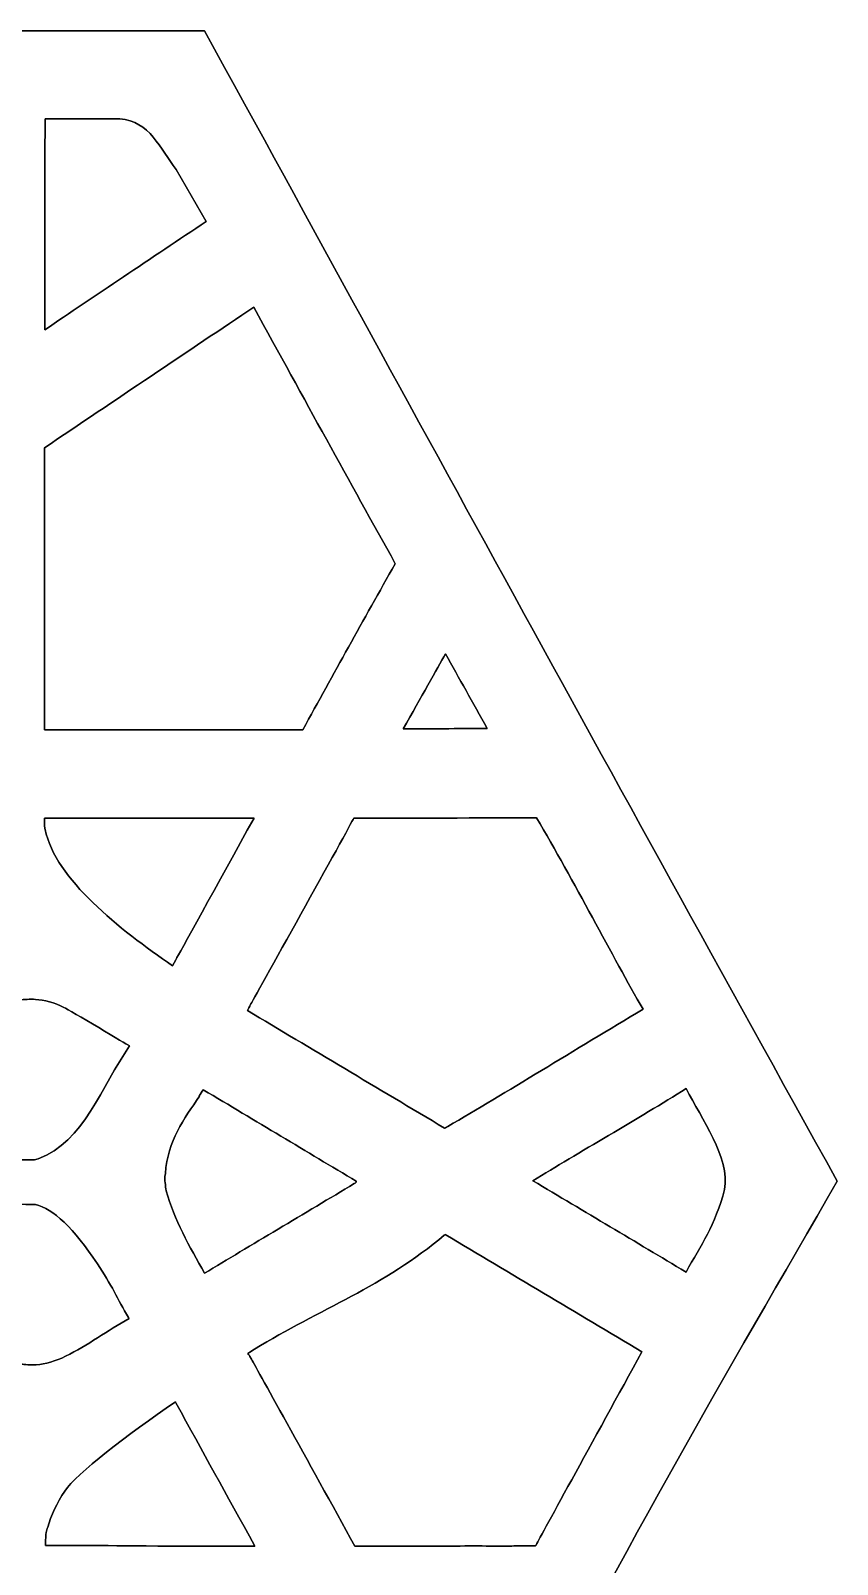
# Model space of a CAD drawing. Extents: x 6.8 to 53.1, y 2.5 to 44.2.
# Drawn here: x 38.54 to 53.13, y 16.45 to 44.19 of the extents above; entities that cross this region are included whole.
import ezdxf

# ---------------------------------------------------------------- set-up
doc = ezdxf.new("R2010")
doc.units = 0
doc.layers.add('Layer_1', color=7, linetype='CONTINUOUS')

msp = doc.modelspace()

# ---------------------------------------------------------------- linework, layer by layer
at = {"layer": 'Layer_1', "color": 1}
for p, q in [((18.271788, 44.177759), (41.684503, 44.193644)), ((41.684503, 44.193644), (18.271788, 44.177759)), ((41.684503, 44.193644), (41.684503, 44.193644)), ((40.152084, 42.597724), (38.801475, 42.596574)), ((38.801475, 42.596574), (40.152084, 42.597724)), ((41.714536, 40.740606), (41.17346, 41.682967)), ((41.17346, 41.682967), (41.714536, 40.740606)), ((42.578098, 39.193341), (42.578098, 39.193341)), ((38.793943, 38.781426), (38.793943, 38.781426)), ((46.044442, 32.920358), (46.044442, 32.920358)), ((38.787955, 31.543883), (38.787955, 31.543883)), ((43.327801, 31.54664), (43.328188, 31.547269)), ((43.328188, 31.547268), (43.327801, 31.54664)), ((45.280882, 31.560073), (45.280882, 31.560073)), ((38.787653, 29.9446), (38.787653, 29.821835)), ((38.787653, 29.821835), (38.787653, 29.9446)), ((38.787653, 29.821835), (38.790497, 29.806167)), ((38.790497, 29.806166), (38.787653, 29.821835)), ((42.580252, 29.948006), (42.580252, 29.948006)), ((47.692357, 29.951522), (47.692357, 29.951522)), ((41.107419, 27.276696), (41.164887, 27.383663)), ((41.164887, 27.383662), (41.107419, 27.276696)), ((41.107419, 27.276696), (41.107419, 27.276696)), ((41.164887, 27.383663), (41.176368, 27.40519)), ((41.176368, 27.40519), (41.164887, 27.383662)), ((41.66269, 25.033033), (41.66269, 25.033033)), ((50.395421, 25.054278), (50.395421, 25.054278)), ((46.028445, 24.33963), (46.028445, 24.33963)), ((38.611717, 23.765759), (38.297956, 23.76361)), ((38.297956, 23.76361), (38.611717, 23.765758)), ((38.611717, 23.765758), (38.672739, 23.786571)), ((38.672739, 23.78657), (38.611717, 23.765759)), ((46.03928, 22.416995), (46.03928, 22.416995)), ((41.683333, 21.714174), (41.683333, 21.714174)), ((50.395507, 21.73516), (50.395507, 21.73516)), ((41.157118, 19.389523), (41.157118, 19.389522)), ((41.157118, 19.3895), (41.157118, 19.389522)), ((41.157118, 19.389522), (41.157118, 19.389522)), ((41.157118, 19.389522), (41.157118, 19.3895)), ((41.771214, 16.774905), (41.771214, 16.774905)), ((47.178147, 16.773671), (47.178147, 16.773671))]:
    msp.add_line(p, q, dxfattribs=at)
for points in [[(41.684503, 44.193644), (45.58307, 37.079857), (48.919695, 30.96933), (53.133006, 23.378106)], [(53.133006, 23.378106), (48.919695, 30.969331), (45.58307, 37.079857), (41.684503, 44.193644)], [(38.801475, 42.596574), (38.787984, 41.31229), (38.801999, 40.152456), (38.793943, 38.781426)], [(38.793943, 38.781426), (38.801999, 40.152456), (38.787984, 41.312289), (38.801475, 42.596574)], [(41.17346, 41.682967), (40.884555, 42.052264), (40.692981, 42.564425), (40.152084, 42.597724)], [(40.152084, 42.597724), (40.692981, 42.564425), (40.884555, 42.052264), (41.17346, 41.682967)], [(38.793943, 38.781426), (39.688471, 39.384128), (40.731006, 40.087066), (41.714536, 40.740606)], [(41.714536, 40.740606), (40.731006, 40.087066), (39.688471, 39.384128), (38.793943, 38.781426)], [(42.578098, 39.193341), (41.420046, 38.416261), (40.036861, 37.487999), (38.791121, 36.648332)], [(38.791121, 36.648332), (40.036861, 37.487998), (41.420046, 38.416261), (42.578098, 39.193341)], [(45.136416, 34.550415), (44.307389, 36.040676), (43.493103, 37.512635), (42.578098, 39.193341)], [(42.578098, 39.193341), (43.493103, 37.512635), (44.307389, 36.040676), (45.136416, 34.550415)], [(38.791121, 36.648332), (38.78924, 35.147662), (38.787696, 33.255532), (38.787955, 31.543883)], [(38.787955, 31.543883), (38.787696, 33.255532), (38.78924, 35.147662), (38.791121, 36.648332)], [(43.463515, 31.547116), (44.020179, 32.555746), (44.551678, 33.523624), (45.136416, 34.550415)], [(45.136416, 34.550415), (44.551678, 33.523624), (44.020179, 32.555746), (43.463515, 31.547116)], [(46.044442, 32.920358), (45.887669, 32.640483), (45.606993, 32.142188), (45.280882, 31.560073)], [(45.280882, 31.560073), (45.606993, 32.142188), (45.887669, 32.640483), (46.044442, 32.920358)], [(46.79622, 31.571856), (46.536825, 32.037356), (46.291617, 32.477055), (46.044442, 32.920358)], [(46.044442, 32.920358), (46.291617, 32.477055), (46.536825, 32.037356), (46.79622, 31.571856)], [(43.328188, 31.547269), (41.853324, 31.54609), (40.173688, 31.544851), (38.787955, 31.543883)], [(38.787955, 31.543883), (40.173688, 31.544852), (41.853324, 31.54609), (43.328188, 31.547268)], [(43.327801, 31.54664), (43.372991, 31.546806), (43.413636, 31.546883), (43.463515, 31.547116)], [(43.463515, 31.547116), (43.413636, 31.546883), (43.372991, 31.546806), (43.327801, 31.54664)], [(45.280882, 31.560073), (45.952066, 31.56517), (46.567368, 31.569194), (46.793204, 31.566669)], [(46.793204, 31.566669), (46.567368, 31.569194), (45.952066, 31.56517), (45.280882, 31.560073)], [(46.793204, 31.566669), (46.793204, 31.568672), (46.793599, 31.570374), (46.79622, 31.571856)], [(46.79622, 31.571856), (46.793599, 31.570374), (46.793204, 31.568672), (46.793204, 31.566669)], [(42.580252, 29.948006), (41.342862, 29.95169), (40.18952, 29.947489), (38.787653, 29.9446)], [(38.787653, 29.9446), (40.18952, 29.947489), (41.342862, 29.95169), (42.580252, 29.948006)], [(38.790497, 29.806167), (38.792593, 29.796832), (38.797669, 29.768104), (38.801259, 29.742256)], [(38.801259, 29.742255), (38.797669, 29.768103), (38.792593, 29.796832), (38.790497, 29.806166)], [(38.801259, 29.742256), (38.988181, 28.843254), (40.147008, 27.933683), (41.107419, 27.276696)], [(41.107419, 27.276696), (40.147008, 27.933683), (38.988181, 28.843254), (38.801259, 29.742255)], [(41.176368, 27.40519), (41.184352, 27.420631), (41.939368, 28.788032), (42.580252, 29.948006)], [(42.580252, 29.948006), (41.939368, 28.788032), (41.184352, 27.420631), (41.176368, 27.40519)], [(44.385112, 29.946879), (44.312107, 29.800414), (42.524629, 26.576675), (42.517579, 26.578086)], [(42.517579, 26.578085), (42.524629, 26.576674), (44.312107, 29.800414), (44.385112, 29.946879)], [(47.692357, 29.951522), (47.008127, 29.951021), (45.648414, 29.947867), (44.385112, 29.946879)], [(44.385112, 29.946879), (45.648414, 29.947867), (47.008127, 29.951021), (47.692357, 29.951522)], [(49.617429, 26.488891), (49.07114, 27.439115), (48.363059, 28.817344), (47.692357, 29.951522)], [(47.692357, 29.951522), (48.363059, 28.817344), (49.07114, 27.439116), (49.617429, 26.488892)], [(38.626084, 26.668579), (38.545669, 26.673605), (38.393456, 26.66715), (38.355402, 26.657099)], [(38.355402, 26.657099), (38.393456, 26.66715), (38.545669, 26.673605), (38.626084, 26.668579)], [(39.142318, 26.524265), (38.970001, 26.606833), (38.782606, 26.659245), (38.626084, 26.668579)], [(38.626084, 26.668579), (38.782606, 26.659245), (38.970001, 26.606833), (39.142318, 26.524265)], [(39.769834, 26.158097), (39.476176, 26.334004), (39.194014, 26.499135), (39.142318, 26.524265)], [(39.142318, 26.524265), (39.194014, 26.499135), (39.476176, 26.334005), (39.769834, 26.158098)], [(42.517579, 26.578086), (42.517047, 26.578277), (42.49629, 26.535633), (42.461827, 26.465911)], [(42.461827, 26.465911), (42.49629, 26.535633), (42.517047, 26.578276), (42.517579, 26.578085)], [(42.461827, 26.465911), (43.612218, 25.7788), (44.815101, 25.06232), (46.028445, 24.33963)], [(46.028445, 24.33963), (44.815101, 25.06232), (43.612218, 25.7788), (42.461827, 26.465911)], [(49.617429, 26.488892), (48.390932, 25.757335), (47.121778, 24.97293), (46.087414, 24.370966)], [(46.087414, 24.370966), (47.121778, 24.972929), (48.390932, 25.757335), (49.617429, 26.488891)], [(39.769834, 26.158098), (40.062774, 25.981471), (40.304743, 25.837156), (40.306897, 25.837156)], [(40.306897, 25.837156), (40.304743, 25.837156), (40.062774, 25.981471), (39.769834, 26.158097)], [(38.672739, 23.786571), (39.511588, 24.086765), (39.818061, 25.095349), (40.327647, 25.824938)], [(40.327647, 25.824938), (39.818061, 25.095349), (39.511588, 24.086764), (38.672739, 23.78657)], [(40.327647, 25.824938), (40.323727, 25.827195), (40.307091, 25.837156), (40.306897, 25.837156)], [(40.306897, 25.837156), (40.307091, 25.837156), (40.323727, 25.827195), (40.327647, 25.824938)], [(41.66269, 25.033034), (41.63718, 24.994984), (41.611799, 24.958401), (41.586584, 24.923028)], [(41.586584, 24.923028), (41.611799, 24.958401), (41.63718, 24.994984), (41.66269, 25.033033)], [(44.431006, 23.377911), (43.535084, 23.91358), (42.608778, 24.470046), (41.66269, 25.033034)], [(41.66269, 25.033033), (42.608778, 24.470045), (43.535084, 23.913579), (44.431006, 23.37791)], [(50.395421, 25.054278), (49.54973, 24.520472), (48.431455, 23.882832), (47.626776, 23.387373)], [(47.626776, 23.387373), (48.431455, 23.882832), (49.54973, 24.520472), (50.395421, 25.054278)], [(51.093967, 23.229364), (51.193444, 23.807842), (50.67581, 24.50815), (50.395421, 25.054278)], [(50.395421, 25.054278), (50.67581, 24.50815), (51.193444, 23.807843), (51.093967, 23.229365)], [(41.593534, 24.918796), (41.316304, 24.501309), (41.016845, 24.111754), (40.977492, 23.520879)], [(40.977492, 23.520879), (41.016845, 24.111754), (41.316304, 24.501309), (41.593534, 24.918796)], [(41.586584, 24.923028), (41.586849, 24.922859), (41.593419, 24.918907), (41.593534, 24.918796)], [(41.593534, 24.918796), (41.593419, 24.918908), (41.586849, 24.922859), (41.586584, 24.923028)], [(46.028445, 24.33963), (46.034649, 24.343398), (46.040673, 24.346191), (46.045053, 24.347291)], [(46.045053, 24.347291), (46.040673, 24.346191), (46.034649, 24.343398), (46.028445, 24.33963)], [(46.045053, 24.347291), (46.053668, 24.348727), (46.073054, 24.359478), (46.087414, 24.370966)], [(46.087414, 24.370966), (46.073054, 24.359479), (46.053668, 24.348727), (46.045053, 24.347291)], [(40.977492, 23.520879), (40.962414, 23.440465), (40.958824, 23.360051), (40.970312, 23.360051)], [(40.970312, 23.36005), (40.958824, 23.36005), (40.962414, 23.440465), (40.977492, 23.520879)], [(40.970312, 23.360051), (40.97462, 23.360051), (40.977492, 23.342091), (40.977492, 23.32127)], [(40.977492, 23.32127), (40.977492, 23.342092), (40.97462, 23.36005), (40.970312, 23.36005)], [(40.977492, 23.32127), (40.977492, 23.29973), (40.983961, 23.248049), (40.991859, 23.206406)], [(40.991859, 23.206405), (40.983961, 23.248048), (40.977492, 23.299731), (40.977492, 23.32127)], [(41.683333, 21.714174), (42.494423, 22.201791), (43.523855, 22.812233), (44.389384, 23.334922)], [(44.389384, 23.334921), (43.523855, 22.812232), (42.494423, 22.201791), (41.683333, 21.714174)], [(44.389384, 23.334922), (44.416667, 23.350717), (44.435314, 23.364366), (44.431006, 23.365802)], [(44.431006, 23.365802), (44.435314, 23.364365), (44.416667, 23.350717), (44.389384, 23.334921)], [(44.431006, 23.365802), (44.426209, 23.367517), (44.427236, 23.372824), (44.431006, 23.377911)], [(44.431006, 23.37791), (44.427236, 23.372823), (44.426209, 23.367516), (44.431006, 23.365802)], [(53.133006, 23.378106), (51.198829, 20.032575), (48.95115, 16.197006), (47.139993, 12.476174)], [(47.139993, 12.476175), (48.95115, 16.197007), (51.198829, 20.032576), (53.133006, 23.378106)], [(47.626776, 23.387373), (48.561117, 22.830579), (49.491035, 22.276045), (50.395507, 21.73516)], [(50.395507, 21.73516), (49.491035, 22.276044), (48.561117, 22.830579), (47.626776, 23.387373)], [(40.991859, 23.206406), (41.13061, 22.68676), (41.417519, 22.195103), (41.683333, 21.714174)], [(41.683333, 21.714174), (41.417519, 22.195103), (41.13061, 22.68676), (40.991859, 23.206405)], [(51.093967, 23.229365), (50.918031, 22.568153), (50.671488, 22.233219), (50.395507, 21.73516)], [(50.395507, 21.73516), (50.671488, 22.23322), (50.918031, 22.568152), (51.093967, 23.229364)], [(38.629667, 22.955146), (38.396744, 22.965083), (38.147774, 22.959568), (37.899479, 22.965195)], [(37.899479, 22.965194), (38.147774, 22.959568), (38.396744, 22.965083), (38.629667, 22.955146)], [(39.746133, 21.884617), (39.319647, 22.527218), (38.94271, 22.888373), (38.629667, 22.955146)], [(38.629667, 22.955146), (38.94271, 22.888373), (39.319647, 22.527217), (39.746133, 21.884616)], [(42.589148, 20.3372), (43.767627, 21.063264), (44.941754, 21.483553), (46.022809, 22.403714)], [(46.022809, 22.403713), (44.941754, 21.483553), (43.767627, 21.063265), (42.589148, 20.3372)], [(46.03928, 22.416995), (46.032997, 22.412247), (46.027254, 22.407664), (46.022809, 22.403713)], [(46.022809, 22.403714), (46.027254, 22.407665), (46.032997, 22.412247), (46.03928, 22.416995)], [(49.598697, 20.290845), (48.412371, 21.000178), (47.225556, 21.708537), (46.03928, 22.416995)], [(46.03928, 22.416995), (47.225556, 21.708537), (48.412371, 21.000179), (49.598697, 20.290845)], [(40.309051, 20.91246), (40.11108, 21.246414), (40.002656, 21.511014), (39.746133, 21.884617)], [(39.746133, 21.884616), (40.002656, 21.511013), (40.11108, 21.246414), (40.309051, 20.91246)], [(39.171742, 20.211701), (39.569709, 20.409303), (39.931302, 20.67841), (40.320201, 20.892668)], [(40.320201, 20.892668), (39.931302, 20.67841), (39.569709, 20.409302), (39.171742, 20.2117)], [(40.320201, 20.892668), (40.317566, 20.897264), (40.310638, 20.909787), (40.309051, 20.91246)], [(40.309051, 20.91246), (40.310638, 20.909787), (40.317566, 20.897264), (40.320201, 20.892668)], [(42.589148, 20.3372), (42.552674, 20.314817), (42.512919, 20.290099), (42.470529, 20.26348)], [(42.470529, 20.26348), (42.512919, 20.290099), (42.552674, 20.314816), (42.589148, 20.3372)], [(42.470529, 20.26348), (42.479094, 20.248675), (42.485068, 20.238811), (42.488148, 20.234659)], [(42.488148, 20.23466), (42.485068, 20.238812), (42.479094, 20.248675), (42.470529, 20.26348)], [(47.68494, 16.799807), (47.688379, 16.815114), (48.75893, 18.765456), (49.598697, 20.290845)], [(49.598697, 20.290845), (48.75893, 18.765457), (47.688379, 16.815114), (47.68494, 16.799807)], [(38.369748, 20.070272), (38.407801, 20.060221), (38.560015, 20.053745), (38.64043, 20.058772)], [(38.64043, 20.058771), (38.560015, 20.053744), (38.407801, 20.060221), (38.369748, 20.070272)], [(38.64043, 20.058772), (38.803413, 20.068105), (38.989416, 20.121953), (39.171742, 20.211701)], [(39.171742, 20.2117), (38.989416, 20.121952), (38.803413, 20.068104), (38.64043, 20.058771)], [(42.524759, 20.175784), (42.513989, 20.195888), (42.497482, 20.221776), (42.488148, 20.23466)], [(42.488148, 20.234659), (42.497482, 20.221775), (42.513989, 20.195888), (42.524759, 20.175784)], [(42.524759, 20.175784), (42.583677, 20.071185), (43.581833, 18.267361), (44.406099, 16.777087)], [(44.406099, 16.777087), (43.581833, 18.26736), (42.583677, 20.071185), (42.524759, 20.175784)], [(39.155946, 17.771076), (39.371343, 18.094175), (40.288818, 18.785186), (41.157118, 19.389523)], [(41.157118, 19.389522), (40.288818, 18.785185), (39.371343, 18.094174), (39.155946, 17.771075)], [(41.167752, 19.369296), (41.164025, 19.376529), (41.160622, 19.382868), (41.157118, 19.3895)], [(41.157118, 19.3895), (41.160622, 19.382868), (41.164025, 19.376529), (41.167752, 19.369296)], [(42.596464, 16.778693), (42.060622, 17.746561), (41.663617, 18.459676), (41.167752, 19.369296)], [(41.167752, 19.369296), (41.663617, 18.459676), (42.060622, 17.746561), (42.596464, 16.778693)], [(38.847936, 17.122009), (38.903221, 17.322325), (39.016656, 17.562142), (39.155946, 17.771076)], [(39.155946, 17.771075), (39.016656, 17.562142), (38.903221, 17.322324), (38.847936, 17.122009)], [(38.847936, 17.122009), (38.825369, 17.03958), (38.813336, 17.054444), (38.807183, 16.790152)], [(38.807183, 16.790152), (38.813336, 17.054444), (38.825369, 17.039581), (38.847936, 17.122009)], [(42.458704, 16.778802), (41.235781, 16.764736), (40.016291, 16.793409), (38.807183, 16.790152)], [(38.807183, 16.790152), (39.789586, 16.792798), (40.778839, 16.774365), (41.771214, 16.774905)], [(41.771214, 16.774905), (42.000232, 16.77503), (42.229406, 16.776165), (42.458704, 16.778802)], [(42.458704, 16.778802), (42.533855, 16.778693), (42.522396, 16.778693), (42.596464, 16.778693)], [(42.596464, 16.778693), (42.522396, 16.778693), (42.533855, 16.778693), (42.458704, 16.778802)], [(44.406099, 16.777087), (44.949674, 16.776787), (46.014215, 16.776109), (46.021373, 16.776109)], [(46.021373, 16.77611), (46.014215, 16.77611), (44.949674, 16.776786), (44.406099, 16.777087)], [(46.021373, 16.776109), (46.037169, 16.776827), (46.243225, 16.778252), (46.479443, 16.780407)], [(46.479443, 16.780407), (46.243225, 16.778252), (46.037169, 16.776827), (46.021373, 16.77611)], [(47.197763, 16.774569), (47.197763, 16.770261), (46.753722, 16.78256), (46.479443, 16.780407)], [(46.479443, 16.780407), (46.719438, 16.782291), (47.089404, 16.77311), (47.178147, 16.773671)], [(47.178147, 16.773671), (47.190827, 16.773751), (47.197763, 16.77403), (47.197763, 16.774569)], [(47.197763, 16.774569), (47.197763, 16.778877), (47.312641, 16.781775), (47.517986, 16.781775)], [(47.517986, 16.781774), (47.312641, 16.781774), (47.197763, 16.778877), (47.197763, 16.774569)], [(47.517986, 16.781775), (47.578756, 16.781775), (47.629662, 16.781407), (47.675218, 16.780907)], [(47.675218, 16.780906), (47.629662, 16.781407), (47.578756, 16.781774), (47.517986, 16.781774)], [(47.675218, 16.780907), (47.68135, 16.792474), (47.68476, 16.798997), (47.68494, 16.799807)], [(47.68494, 16.799807), (47.68476, 16.798997), (47.68135, 16.792473), (47.675218, 16.780906)]]:
    msp.add_open_spline(points, degree=3, dxfattribs=at)

doc.saveas('drawing.dxf')
